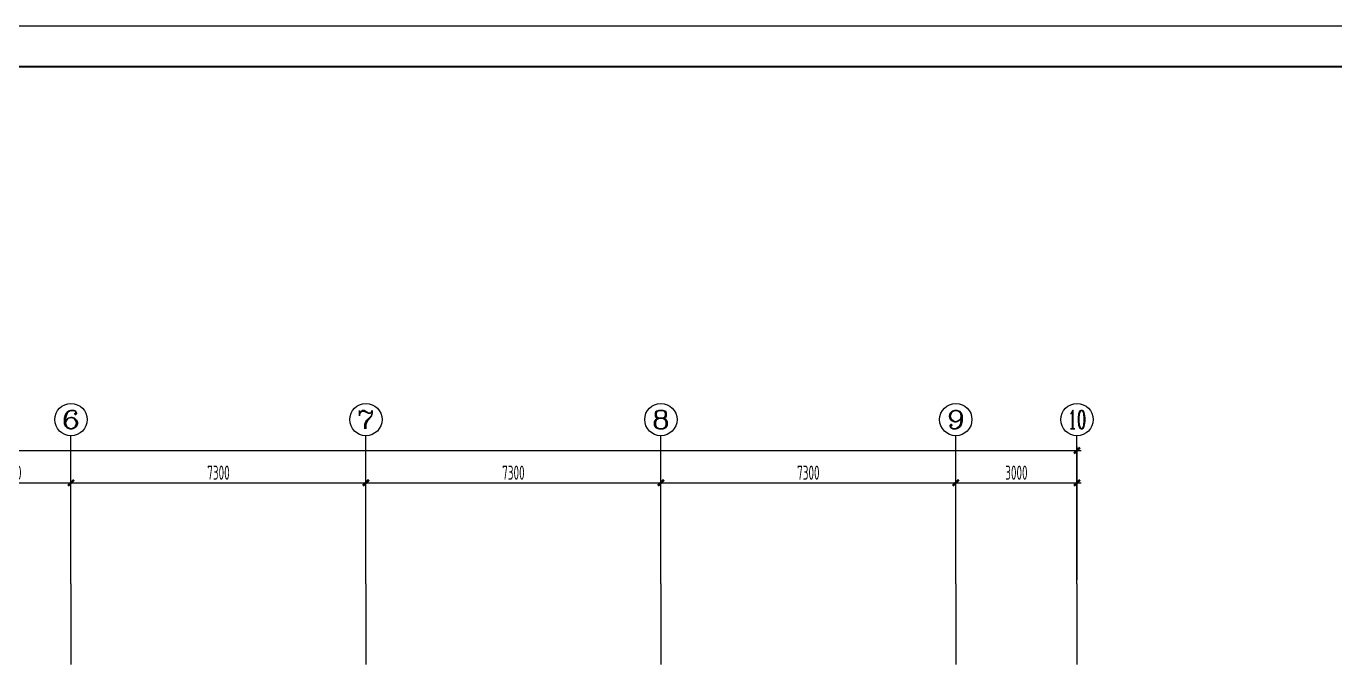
# Model space of a CAD drawing. Extents: x -472319 to -112444, y -516749 to -5704.
# Drawn here: x -383447 to -351057, y -460171 to -444483 of the extents above; entities that cross this region are included whole.
import ezdxf
from ezdxf.enums import TextEntityAlignment as Align

# ---------------------------------------------------------------- set-up
doc = ezdxf.new("R2010")
doc.units = 0
doc.header["$LTSCALE"] = 100
doc.header["$MEASUREMENT"] = 0
doc.linetypes.add('CENTER', pattern=[2, 1.25, -0.25, 0.25, -0.25])
doc.linetypes.add('DOTE', pattern=[2.42, 2, -0.2, 0.02, -0.2])
for name, color, linetype in [('AXIS', 3, 'Continuous'), ('AXIS_TEXT', 7, 'Continuous'), ('DOTE', 1, 'CENTER'), ('FRAME', 3, 'Continuous'), ('填充', 8, 'Continuous')]:
    doc.layers.add(name, color=color, linetype=linetype)
doc.styles.add('_TCH_AXIS', font='COMPLEX', dxfattribs={"bigfont": 'GBCBIG'})
doc.styles.add('COMPLEX', font='COMPLEX')
doc.styles.add('HZ', font='tssdeng.shx', dxfattribs={"width": 0.6, "height": 350, "bigfont": 'a.shx'})
doc.dimstyles.new('DIMN', dxfattribs={"dimtxt": 350, "dimasz": 150, "dimexe": 100, "dimexo": 100, "dimgap": 75, "dimtad": 1, "dimdec": 0, "dimzin": 0, "dimdsep": 46, "dimtxsty": 'HZ', "dimblk": 'ARCHTICK', "dimcen": 0.09, "dimdle": 100, "dimclrd": 3, "dimclre": 3, "dimclrt": 7, "dimazin": 2, "dimtfac": 1, "dimtdec": 0, "dimtmove": 2, "dimatfit": 3, "dimldrblk": 'ARCHTICK', "dimfxl": 1, "dimtolj": 1, "dimtzin": 0, "dimarcsym": 0})

# ---------------------------------------------------------------- blocks, each defined once
blk = doc.blocks.new('_ArchTick')
at = {"color": 0, "linetype": 'ByBlock', "const_width": 0.4}
blk.add_lwpolyline([(-0.5, -0.5), (0.5, 0.5)], dxfattribs=at)
blk = doc.blocks.new('*D2402')
at = {"layer": 'AXIS', "color": 3, "lineweight": -2, "transparency": 16777216}
for p, q in [((-385338, -458187), (-385338, -455687)), ((-382338, -458187), (-382338, -455687)), ((-385438, -455787), (-382238, -455787))]:
    blk.add_line(p, q, dxfattribs=at)
at = {"layer": 'Defpoints', "color": 0, "transparency": 16777216}
for p in [(-382338, -455787), (-385338, -458287), (-382338, -458287)]:
    blk.add_point(p, dxfattribs=at)
at = {"layer": 'AXIS', "color": 3, "lineweight": -2, "transparency": 16777216, "xscale": 150, "yscale": 150, "zscale": 150, "rotation": 180}
blk.add_blockref('_ArchTick', (-385338, -455787), dxfattribs=at)
at = {"layer": 'AXIS', "color": 3, "lineweight": -2, "transparency": 16777216, "xscale": 150, "yscale": 150, "zscale": 150}
blk.add_blockref('_ArchTick', (-382338, -455787), dxfattribs=at)
at = {"layer": 'AXIS', "color": 7, "transparency": 16777216, "insert": (-383838, -455537), "char_height": 350, "attachment_point": 5, "style": 'HZ'}
blk.add_mtext('\\A1;3000', dxfattribs=at)
blk = doc.blocks.new('*D2403')
at = {"layer": 'AXIS', "color": 3, "lineweight": -2, "transparency": 16777216}
for p, q in [((-382338, -458187), (-382338, -455687)), ((-375038, -458187), (-375038, -455687)), ((-382438, -455787), (-374938, -455787))]:
    blk.add_line(p, q, dxfattribs=at)
at = {"layer": 'Defpoints', "color": 0, "transparency": 16777216}
for p in [(-375038, -455787), (-382338, -458287), (-375038, -458287)]:
    blk.add_point(p, dxfattribs=at)
at = {"layer": 'AXIS', "color": 3, "lineweight": -2, "transparency": 16777216, "xscale": 150, "yscale": 150, "zscale": 150, "rotation": 180}
blk.add_blockref('_ArchTick', (-382338, -455787), dxfattribs=at)
at = {"layer": 'AXIS', "color": 3, "lineweight": -2, "transparency": 16777216, "xscale": 150, "yscale": 150, "zscale": 150}
blk.add_blockref('_ArchTick', (-375038, -455787), dxfattribs=at)
at = {"layer": 'AXIS', "color": 7, "transparency": 16777216, "insert": (-378688, -455537), "char_height": 350, "attachment_point": 5, "style": 'HZ'}
blk.add_mtext('\\A1;7300', dxfattribs=at)
blk = doc.blocks.new('*D2404')
at = {"layer": 'AXIS', "color": 3, "lineweight": -2, "transparency": 16777216}
for p, q in [((-375038, -458187), (-375038, -455687)), ((-367738, -458187), (-367738, -455687)), ((-375138, -455787), (-367638, -455787))]:
    blk.add_line(p, q, dxfattribs=at)
at = {"layer": 'Defpoints', "color": 0, "transparency": 16777216}
for p in [(-367738, -455787), (-375038, -458287), (-367738, -458287)]:
    blk.add_point(p, dxfattribs=at)
at = {"layer": 'AXIS', "color": 3, "lineweight": -2, "transparency": 16777216, "xscale": 150, "yscale": 150, "zscale": 150, "rotation": 180}
blk.add_blockref('_ArchTick', (-375038, -455787), dxfattribs=at)
at = {"layer": 'AXIS', "color": 3, "lineweight": -2, "transparency": 16777216, "xscale": 150, "yscale": 150, "zscale": 150}
blk.add_blockref('_ArchTick', (-367738, -455787), dxfattribs=at)
at = {"layer": 'AXIS', "color": 7, "transparency": 16777216, "insert": (-371388, -455537), "char_height": 350, "attachment_point": 5, "style": 'HZ'}
blk.add_mtext('\\A1;7300', dxfattribs=at)
blk = doc.blocks.new('*D2405')
at = {"layer": 'AXIS', "color": 3, "lineweight": -2, "transparency": 16777216}
for p, q in [((-367738, -458187), (-367738, -455687)), ((-360438, -458187), (-360438, -455687)), ((-367838, -455787), (-360338, -455787))]:
    blk.add_line(p, q, dxfattribs=at)
at = {"layer": 'Defpoints', "color": 0, "transparency": 16777216}
for p in [(-360438, -455787), (-367738, -458287), (-360438, -458287)]:
    blk.add_point(p, dxfattribs=at)
at = {"layer": 'AXIS', "color": 3, "lineweight": -2, "transparency": 16777216, "xscale": 150, "yscale": 150, "zscale": 150, "rotation": 180}
blk.add_blockref('_ArchTick', (-367738, -455787), dxfattribs=at)
at = {"layer": 'AXIS', "color": 3, "lineweight": -2, "transparency": 16777216, "xscale": 150, "yscale": 150, "zscale": 150}
blk.add_blockref('_ArchTick', (-360438, -455787), dxfattribs=at)
at = {"layer": 'AXIS', "color": 7, "transparency": 16777216, "insert": (-364088, -455537), "char_height": 350, "attachment_point": 5, "style": 'HZ'}
blk.add_mtext('\\A1;7300', dxfattribs=at)
blk = doc.blocks.new('*D2406')
at = {"layer": 'AXIS', "color": 3, "lineweight": -2, "transparency": 16777216}
for p, q in [((-360438, -458187), (-360438, -455687)), ((-357438, -458187), (-357438, -455687)), ((-360538, -455787), (-357338, -455787))]:
    blk.add_line(p, q, dxfattribs=at)
at = {"layer": 'Defpoints', "color": 0, "transparency": 16777216}
for p in [(-357438, -455787), (-360438, -458287), (-357438, -458287)]:
    blk.add_point(p, dxfattribs=at)
at = {"layer": 'AXIS', "color": 3, "lineweight": -2, "transparency": 16777216, "xscale": 150, "yscale": 150, "zscale": 150, "rotation": 180}
blk.add_blockref('_ArchTick', (-360438, -455787), dxfattribs=at)
at = {"layer": 'AXIS', "color": 3, "lineweight": -2, "transparency": 16777216, "xscale": 150, "yscale": 150, "zscale": 150}
blk.add_blockref('_ArchTick', (-357438, -455787), dxfattribs=at)
at = {"layer": 'AXIS', "color": 7, "transparency": 16777216, "insert": (-358938, -455537), "char_height": 350, "attachment_point": 5, "style": 'HZ'}
blk.add_mtext('\\A1;3000', dxfattribs=at)
blk = doc.blocks.new('*D2407')
at = {"layer": 'AXIS', "color": 3, "lineweight": -2, "transparency": 16777216}
for p, q in [((-417338, -454987), (-357338, -454987)), ((-417238, -458187), (-417238, -454887)), ((-357438, -458187), (-357438, -454887))]:
    blk.add_line(p, q, dxfattribs=at)
at = {"layer": 'Defpoints', "color": 0, "transparency": 16777216}
for p in [(-357438, -454987), (-417238, -458287), (-357438, -458287)]:
    blk.add_point(p, dxfattribs=at)
at = {"layer": 'AXIS', "color": 3, "lineweight": -2, "transparency": 16777216, "xscale": 150, "yscale": 150, "zscale": 150, "rotation": 180}
blk.add_blockref('_ArchTick', (-417238, -454987), dxfattribs=at)
at = {"layer": 'AXIS', "color": 3, "lineweight": -2, "transparency": 16777216, "xscale": 150, "yscale": 150, "zscale": 150}
blk.add_blockref('_ArchTick', (-357438, -454987), dxfattribs=at)
at = {"layer": 'AXIS', "color": 7, "transparency": 16777216, "insert": (-387338, -454737), "char_height": 350, "attachment_point": 5, "style": 'HZ'}
blk.add_mtext('\\A1;59800', dxfattribs=at)
blk = doc.blocks.new('_AXISO')
blk.add_circle((0, 0), 0.5)
at = {"layer": 'AXIS_TEXT', "style": 'COMPLEX', "width": 1.041667}
blk.add_attdef('A', text='', height=0.56, dxfattribs=at).set_placement((-0.25, -0.28), (0.25, -0.28), align=Align.FIT)
blk = doc.blocks.new('A$C20674F94')
at = {"layer": 'FRAME'}
for p, q in [((84100, 59400), (0, 59400)), ((83100, 58400), (2500, 58400))]:
    blk.add_line(p, q, dxfattribs=at)
at = {"layer": 'FRAME', "const_width": 50}
blk.add_lwpolyline([(2500, 58400), (83100, 58400), (83100, 1000), (2500, 1000), (2500, 58400)], dxfattribs=at)

msp = doc.modelspace()

# ---------------------------------------------------------------- linework, layer by layer
at = {"layer": 'AXIS'}
for p, q in [((-382338.328, -458287.242), (-382338.328, -454622.947)), ((-375038.328, -458287.242), (-375038.328, -454622.947)), ((-367738.328, -458287.242), (-367738.328, -454622.947)), ((-360438.328, -458287.242), (-360438.328, -454622.947)), ((-357438.328, -458287.242), (-357438.328, -454622.947))]:
    msp.add_line(p, q, dxfattribs=at)
at = {"layer": 'DOTE', "linetype": 'DOTE', "ltscale": 10}
for p, q in [((-382338.328, -458287.242), (-382338.328, -477550.782)), ((-375038.328, -458287.242), (-375038.328, -477550.782)), ((-367738.328, -458287.242), (-367738.328, -477550.782)), ((-360438.328, -458287.242), (-360438.328, -477550.782)), ((-357438.328, -458287.242), (-357438.328, -477550.782))]:
    msp.add_line(p, q, dxfattribs=at)

# ---------------------------------------------------------------- block references
at = {"layer": 'AXIS'}
ref = msp.add_blockref('_AXISO', (-382338.328, -454222.947), dxfattribs=dict(at, xscale=800, yscale=800, zscale=800))
ref.add_attrib('A', '6', dxfattribs={"layer": 'AXIS_TEXT', "height": 452.548, "style": '_TCH_AXIS', "width": 1.5}).set_placement((-382564.602, -454449.221), (-382112.054, -454449.221), align=Align.FIT)
ref = msp.add_blockref('_AXISO', (-375038.328, -454222.947), dxfattribs=dict(at, xscale=800, yscale=800, zscale=800))
ref.add_attrib('A', '7', dxfattribs={"layer": 'AXIS_TEXT', "height": 452.548, "style": '_TCH_AXIS', "width": 1.5}).set_placement((-375264.602, -454449.221), (-374812.054, -454449.221), align=Align.FIT)
ref = msp.add_blockref('_AXISO', (-367738.328, -454222.947), dxfattribs=dict(at, xscale=800, yscale=800, zscale=800))
ref.add_attrib('A', '8', dxfattribs={"layer": 'AXIS_TEXT', "height": 452.548, "style": '_TCH_AXIS', "width": 1.5}).set_placement((-367964.602, -454449.221), (-367512.054, -454449.221), align=Align.FIT)
ref = msp.add_blockref('_AXISO', (-360438.328, -454222.947), dxfattribs=dict(at, xscale=800, yscale=800, zscale=800))
ref.add_attrib('A', '9', dxfattribs={"layer": 'AXIS_TEXT', "height": 452.548, "style": '_TCH_AXIS', "width": 1.5}).set_placement((-360664.602, -454449.221), (-360212.054, -454449.221), align=Align.FIT)
ref = msp.add_blockref('_AXISO', (-357438.328, -454222.947), dxfattribs=dict(at, xscale=800, yscale=800, zscale=800))
ref.add_attrib('A', '10', dxfattribs={"layer": 'AXIS_TEXT', "height": 452.5483, "style": '_TCH_AXIS', "width": 0.724138}).set_placement((-357664.602, -454449.221), (-357212.054, -454449.221), align=Align.FIT)
at = {"layer": '填充'}
msp.add_blockref('A$C20674F94', (-426539.499, -503882.5), dxfattribs=at)

# ---------------------------------------------------------------- dimensions: what is measured, and where the dimension line sits
at = {"layer": 'AXIS'}
for p1, p2, distance, picture, middle in [((-417238.328, -458287.242), (-357438.328, -458287.242), 3300, '*D2407', (-387338.328, -454737.242)), ((-385338.328, -458287.242), (-382338.328, -458287.242), 2500, '*D2402', (-383838.328, -455537.242)), ((-382338.328, -458287.242), (-375038.328, -458287.242), 2500, '*D2403', (-378688.328, -455537.242)), ((-375038.328, -458287.242), (-367738.328, -458287.242), 2500, '*D2404', (-371388.328, -455537.242)), ((-367738.328, -458287.242), (-360438.328, -458287.242), 2500, '*D2405', (-364088.328, -455537.242)), ((-360438.328, -458287.242), (-357438.328, -458287.242), 2500, '*D2406', (-358938.328, -455537.242))]:
    dim = msp.add_aligned_dim(p1=p1, p2=p2, distance=distance, dimstyle='DIMN', dxfattribs=at)
    dim.commit()
    dim.dimension.update_dxf_attribs({"geometry": picture, "text_midpoint": middle})

doc.saveas('drawing.dxf')
